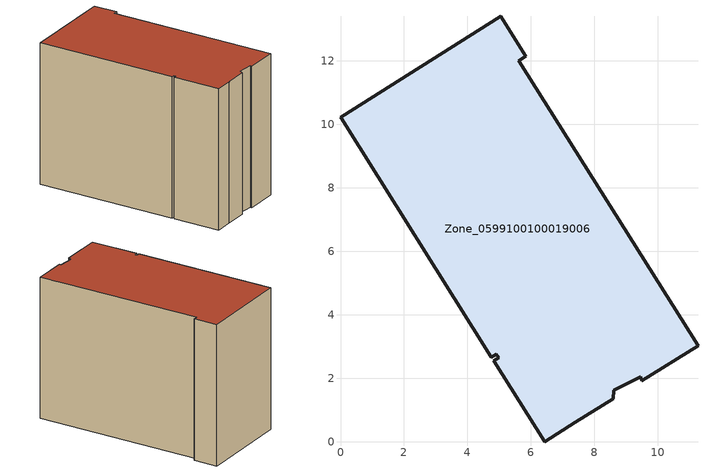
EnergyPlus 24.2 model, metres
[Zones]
Zone_0599100100019006
 floor ground (C_G): 7.4,0.61 6.43,0 4.83,2.55 4.98,2.64 4.9,2.76 4.75,2.67 0,10.22 5.04,13.4 5.84,12.14 5.62,11.99 11.26,3.02 9.49,1.92 9.46,2.05 8.61,1.62 8.6,1.36 z0
 wall outside (C_F): 9.49,1.92 11.26,3.02 5.62,11.99 5.84,12.14 5.04,13.4 0,10.22 4.75,2.67 4.9,2.76 4.98,2.64 4.83,2.55 6.43,0 7.4,0.61 8.6,1.36 8.61,1.62 9.46,2.05 9.49,1.92 z0:8.95
 roof outside (C_R): 6.43,0 7.4,0.61 8.6,1.36 8.61,1.62 9.46,2.05 9.49,1.92 11.26,3.02 5.62,11.99 5.84,12.14 5.04,13.4 0,10.22 4.75,2.67 4.9,2.76 4.98,2.64 4.83,2.55 z8.95
[BUILDING]
Pand.0599100100019006: North Axis=0; Terrain=City; Loads Convergence Tolerance Value=0.04; Temperature Convergence Tolerance Value=0.4; Solar Distribution=FullExterior; Maximum Number of Warmup Days=25; Minimum Number of Warmup Days=1
[Site:Location]
Rotterdam.The.Hague.AP_ZH_NLD Design_Conditions: Latitude=51.96; Longitude=4.45; Time Zone=1; Elevation=-4.5
[SITE:GROUNDTEMPERATURE:BUILDINGSURFACE]
18, 18, 18, 18, 18, 18, 18, 18, 18, 18, 18, 18
[MATERIAL] Thermal Absorptance=0.9; Solar Absorptance=0.7; Visible Absorptance=0.7
Name | Roughness | Thickness | Conductivity | Density | Specific Heat
G.TC.2015-2018 | MediumSmooth | 0.15 | 0.0428571 | 540 | 1210
F.TC.2015-2018 | Rough | 0.3 | 0.0666667 | 1920 | 840
R.TC.2015-2018 | MediumRough | 0.2 | 0.0333333 | 1500 | 1000
[CONSTRUCTION]
C_G: G.TC.2015-2018
C_F: F.TC.2015-2018
C_R: R.TC.2015-2018
[ZONE]
Zone_0599100100019006: Type=1; Multiplier=1; Ceiling Height=Autocalculate; Volume=Autocalculate; Floor Area=autocalculate; Part of Total Floor Area=Yes
[ZONEINFILTRATION:DESIGNFLOWRATE]
Infil_Zone_0599100100019006: Zone or ZoneList or Space or SpaceList=Zone_0599100100019006; Schedule=AlwaysOn; Design Flow Rate Calculation Method=Flow/Area; Flow Rate per Floor Area=0.0015; Constant Term Coefficient=1; Temperature Term Coefficient=0; Velocity Term Coefficient=0; Velocity Squared Term Coefficient=0
[HVACTEMPLATE:ZONE:IDEALLOADSAIRSYSTEM]
Zone_0599100100019006: Maximum Heating Supply Air Temperature=50; Minimum Cooling Supply Air Temperature=13; Maximum Heating Supply Air Humidity Ratio=0.0156; Minimum Cooling Supply Air Humidity Ratio=0.0077; Heating Limit=NoLimit; Cooling Limit=NoLimit; Dehumidification Control Type=ConstantSensibleHeatRatio; Cooling Sensible Heat Ratio=0.7; Dehumidification Setpoint=60; Humidification Control Type=None; Humidification Setpoint=30; Outdoor Air Method=None; Outdoor Air Flow Rate per Person=0.00944; Outdoor Air Flow Rate per Zone Floor Area=0; Outdoor Air Flow Rate per Zone=0; Demand Controlled Ventilation Type=None; Outdoor Air Economizer Type=NoEconomizer; Heat Recovery Type=None; Sensible Heat Recovery Effectiveness=0.7; Latent Heat Recovery Effectiveness=0.65
[ZONECONTROL:THERMOSTAT]
ThermostatControl_Zone_0599100100019006: Zone or ZoneList=Zone_0599100100019006; Control Type Schedule=DualSetpointControlType; Control 1=Thermostat_Zone_0599100100019006; Temperature Difference Between Cutout And Setpoint=0
[THERMOSTATSETPOINT:DUALSETPOINT]
Thermostat_Zone_0599100100019006: Heating Setpoint Temperature Schedule=HeatingSetpoint_Zone_0599100100019006; Cooling Setpoint Temperature Schedule=CoolingSetpoint_Zone_0599100100019006
[SCHEDULE:COMPACT]
HeatingSetpoint_Zone_0599100100019006: Through: 12/31, For: AllDays, Until: 24:00, 21
CoolingSetpoint_Zone_0599100100019006: Through: 12/31, For: AllDays, Until: 24:00, 24
DualSetpointControlType: Through: 12/31, For: AllDays, Until: 24:00, 4
AlwaysOn: Through: 12/31, For: AllDays, Until: 24:00, 1
